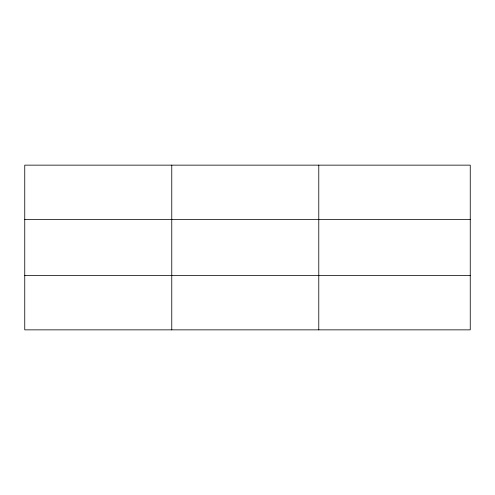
<?xml version="1.0" encoding="UTF-8"?>
<svg xmlns="http://www.w3.org/2000/svg" width="495" height="495" viewBox="0 0 495 495"><rect width="100%" height="100%" fill="white"/><g stroke="black" fill="none" stroke-linecap="round" stroke-linejoin="round"><path stroke-width="0.74" d="M171.765 165.144L171.765 329.856M318.78 165.144L318.78 329.856M470.25 219.502L470.25 165.144L24.75 165.144L24.75 329.856L470.25 329.856L470.25 219.502L24.75 219.502M24.75 275.498L470.25 275.498"/></g></svg>
